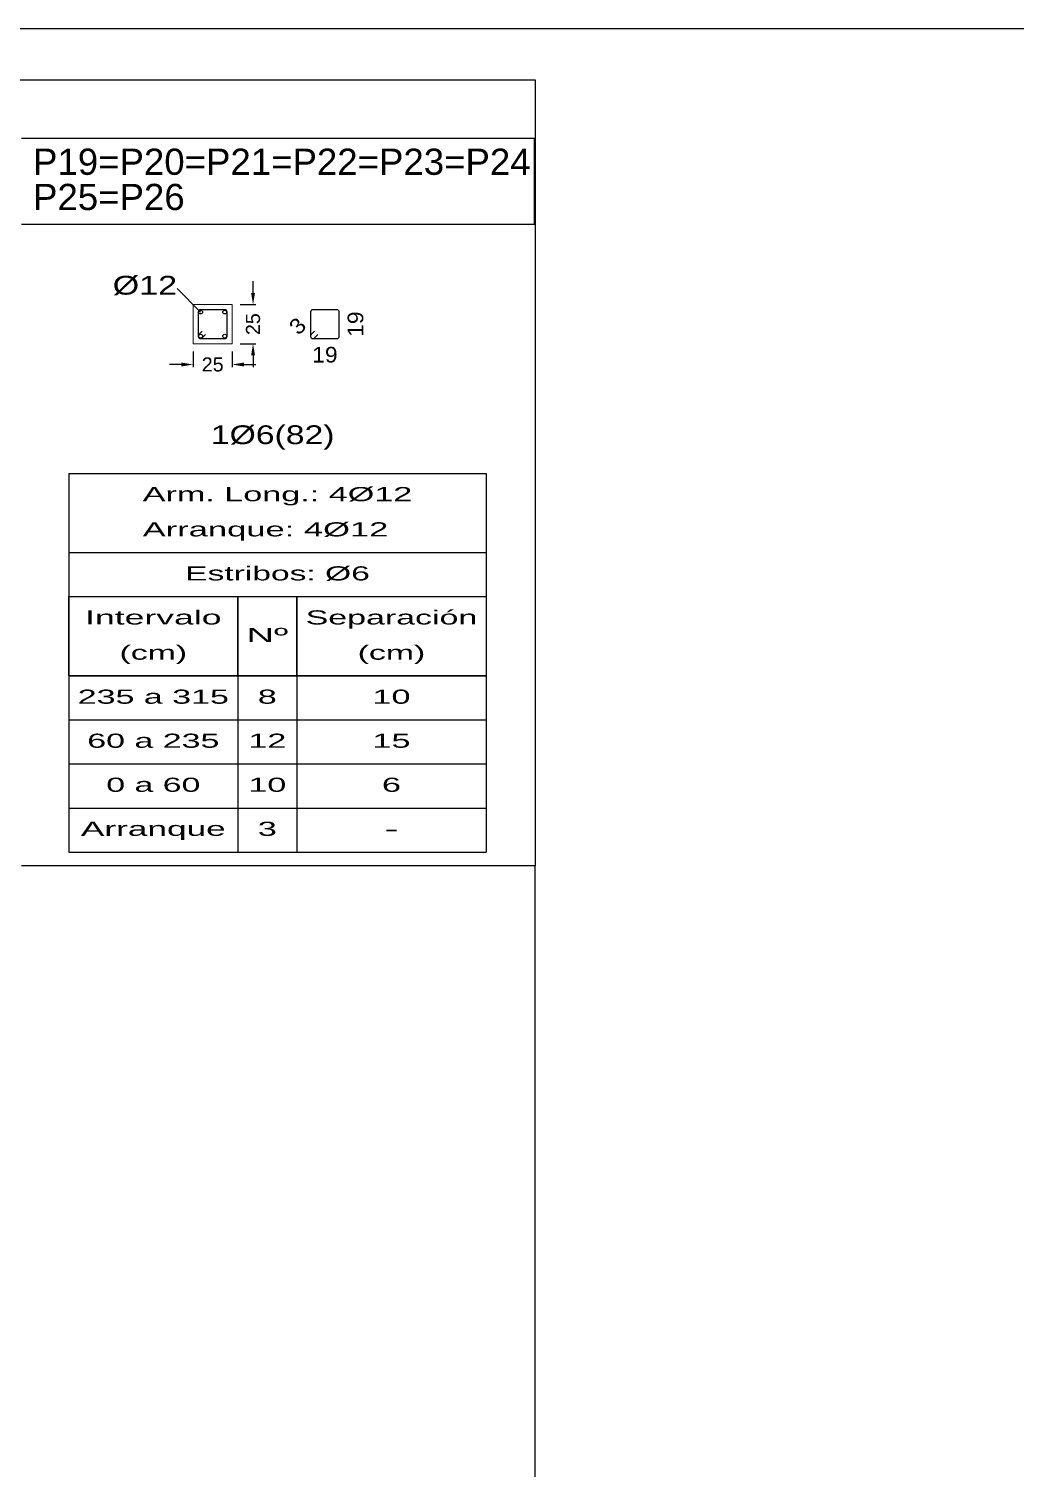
# Model space of a CAD drawing. Extents: x 2455 to 9764, y -806 to 181.
# Drawn here: x 4833.08 to 4839.38, y -396.93 to -387.73 of the extents above; entities that cross this region are included whole.
import ezdxf
from ezdxf.enums import TextEntityAlignment as Align

# ---------------------------------------------------------------- set-up
doc = ezdxf.new("R2010")
doc.units = 0
doc.header["$LTSCALE"] = 0.2
doc.header["$MEASUREMENT"] = 0
doc.linetypes.add('PUNTOS2', pattern=[0.125, 0, -0.125])
doc.layers.add('01_cartela', color=6, linetype='CONTINUOUS', plot=False)
for name, color, linetype in [('01_cotas', 4, 'CONTINUOUS'), ('01_textos', 7, 'CONTINUOUS'), ('ARM_LONGITUDINAL_Ø12', 4, 'CONTINUOUS'), ('ARM_TRANSVERSAL_REFERENCIA', 4, 'CONTINUOUS'), ('ARM_TRANSVERSAL_Ø6', 4, 'CONTINUOUS'), ('CUADRO_LINEAS', 7, 'CONTINUOUS'), ('PILCPSECC_ARM_LONG_REFERENCIA', 106, 'CONTINUOUS')]:
    doc.layers.add(name, color=color, linetype=linetype)
for name, color, linetype, lineweight in [('SECC_COTAS', 2, 'CONTINUOUS', 9), ('SECC_HORMIGON', 1, 'CONTINUOUS', 9), ('SECC_TEXTO_DE_COTAS', 122, 'CONTINUOUS', 9)]:
    doc.layers.add(name, color=color, linetype=linetype, lineweight=lineweight)
doc.styles.add('Estilo1', font='swissel.ttf')
doc.styles.add('NIEVES2', font='sanss___.ttf')
doc.styles.add('ROMANS', font='romans')
doc.dimstyles.new('DECIMAL-50', dxfattribs={"dimtxt": 0.08, "dimasz": 0.15, "dimexe": 0.05, "dimexo": 0.05, "dimgap": 0.09, "dimtad": 0, "dimzin": 0, "dimdsep": 46, "dimtxsty": 'ROMANS', "dimblk": 'DOTSMALL', "dimcen": 0.09, "dimclrt": 7, "dimadec": 0, "dimazin": 0, "dimtfac": 1.38, "dimtix": 1, "dimtofl": 0, "dimtmove": 2, "dimatfit": 3, "dimldrblk": 'OBLIQUE', "dimfxl": 1, "dimtolj": 1, "dimtzin": 0, "dimarcsym": 0})

# ---------------------------------------------------------------- blocks, each defined once
blk = doc.blocks.new('*D339')
at = {"layer": '01_cotas', "color": 0, "linetype": 'PUNTOS2', "lineweight": -2, "transparency": 16777216}
for p, q in [((4834.1303, -389.791), (4834.1303, -389.924)), ((4834.3803, -389.791), (4834.3803, -389.924))]:
    blk.add_line(p, q, dxfattribs=at)
at = {"layer": '01_cotas', "color": 0, "lineweight": -2, "transparency": 16777216}
for p, q in [((4834.0553, -389.874), (4833.9803, -389.874)), ((4834.4553, -389.874), (4834.5303, -389.874))]:
    blk.add_line(p, q, dxfattribs=at)
at = {"layer": '01_cotas', "color": 0, "transparency": 16777216}
for points in [[(4834.0553, -389.8615), (4834.0553, -389.8865), (4834.1303, -389.874)], [(4834.4553, -389.8615), (4834.4553, -389.8865), (4834.3803, -389.874)]]:
    blk.add_solid(points, dxfattribs=at)
at = {"layer": '01_cotas', "color": 5, "transparency": 16777216, "insert": (4834.2553, -389.874), "char_height": 0.09, "attachment_point": 5, "style": 'Estilo1'}
blk.add_mtext('\\A1;25', dxfattribs=at)
blk = doc.blocks.new('*D340')
at = {"layer": '01_cotas', "color": 0, "lineweight": -2, "transparency": 16777216}
for p, q in [((4834.5133, -389.416), (4834.5133, -389.341)), ((4834.5133, -389.816), (4834.5133, -389.891))]:
    blk.add_line(p, q, dxfattribs=at)
at = {"layer": '01_cotas', "color": 0, "linetype": 'PUNTOS2', "lineweight": -2, "transparency": 16777216}
for p, q in [((4834.4303, -389.491), (4834.5633, -389.491)), ((4834.4303, -389.741), (4834.5633, -389.741))]:
    blk.add_line(p, q, dxfattribs=at)
at = {"layer": '01_cotas', "color": 0, "transparency": 16777216}
for points in [[(4834.5008, -389.416), (4834.5258, -389.416), (4834.5133, -389.491)], [(4834.5008, -389.816), (4834.5258, -389.816), (4834.5133, -389.741)]]:
    blk.add_solid(points, dxfattribs=at)
at = {"layer": '01_cotas', "color": 5, "transparency": 16777216, "insert": (4834.5133, -389.616), "char_height": 0.09, "attachment_point": 5, "rotation": 90, "style": 'Estilo1'}
blk.add_mtext('\\A1;25', dxfattribs=at)

msp = doc.modelspace()

# ---------------------------------------------------------------- linework, layer by layer
at = {"layer": '01_cartela', "color": 3}
msp.add_lwpolyline([(4817.7186, -387.7289), (4817.7186, -409.2639), (4848.3566, -409.2639), (4848.3566, -387.7289)], close=True, dxfattribs=at)
at = {"layer": 'ARM_LONGITUDINAL_Ø12'}
for centre in [(4834.1783, -389.539), (4834.3323, -389.539), (4834.1783, -389.693), (4834.3323, -389.693)]:
    msp.add_circle(centre, 0.012, dxfattribs=at)
at = {"layer": 'ARM_TRANSVERSAL_REFERENCIA', "color": 5}
for p, q in [((4833.337, -390.5692), (4836.0017, -390.5692)), ((4833.337, -390.5692), (4833.337, -392.9889)), ((4836.0017, -390.5692), (4836.0017, -392.9889)), ((4833.337, -391.0756), (4836.0017, -391.0756)), ((4833.337, -391.3569), (4836.0017, -391.3569)), ((4833.3371, -391.357), (4836.0017, -391.357)), ((4833.3371, -391.357), (4833.3371, -392.9888)), ((4834.4151, -391.357), (4834.4151, -392.9888)), ((4834.7931, -391.357), (4834.7931, -392.9888)), ((4836.0017, -391.357), (4836.0017, -392.9888)), ((4833.3371, -391.8634), (4836.0017, -391.8634)), ((4833.3371, -392.1448), (4836.0017, -392.1448)), ((4833.3371, -392.4261), (4836.0017, -392.4261)), ((4833.3371, -392.7075), (4836.0017, -392.7075)), ((4833.337, -392.9889), (4836.0017, -392.9889)), ((4833.3371, -392.9888), (4836.0017, -392.9888))]:
    msp.add_line(p, q, dxfattribs=at)
for points in [[(4833.3371, -391.357), (4834.4151, -391.357), (4834.4151, -391.8634), (4833.3371, -391.8634)], [(4834.4151, -391.357), (4834.7931, -391.357), (4834.7931, -391.8634), (4834.4151, -391.8634)], [(4834.7931, -391.357), (4836.0017, -391.357), (4836.0017, -391.8634), (4834.7931, -391.8634)]]:
    msp.add_lwpolyline(points, close=True, dxfattribs=at)
at = {"layer": 'ARM_TRANSVERSAL_Ø6'}
for points in [[(4834.1889, -389.6612), (4834.1677, -389.6824), (4834.1658, -389.6847), (4834.1644, -389.6873), (4834.1636, -389.6901), (4834.1633, -389.693), (4834.1636, -389.6959), (4834.1644, -389.6988), (4834.1658, -389.7013), (4834.1677, -389.7036), (4834.17, -389.7055), (4834.1725, -389.7069), (4834.1754, -389.7077), (4834.1783, -389.708), (4834.3323, -389.708), (4834.338, -389.7069), (4834.3429, -389.7036), (4834.3461, -389.6988), (4834.3473, -389.693), (4834.3473, -389.539), (4834.3461, -389.5333), (4834.3429, -389.5284), (4834.338, -389.5252), (4834.3323, -389.524), (4834.1783, -389.524), (4834.1725, -389.5252), (4834.1677, -389.5284), (4834.1644, -389.5333), (4834.1633, -389.539), (4834.1633, -389.693), (4834.1636, -389.6959), (4834.1644, -389.6988), (4834.1658, -389.7013), (4834.1677, -389.7036), (4834.17, -389.7055), (4834.1725, -389.7069), (4834.1754, -389.7077), (4834.1783, -389.708), (4834.1812, -389.7077), (4834.184, -389.7069), (4834.1866, -389.7055), (4834.1889, -389.7036), (4834.2101, -389.6824)], [(4834.9059, -389.6612), (4834.8847, -389.6824), (4834.8828, -389.6847), (4834.8814, -389.6873), (4834.8806, -389.6901), (4834.8803, -389.693), (4834.8806, -389.6959), (4834.8814, -389.6988), (4834.8828, -389.7013), (4834.8847, -389.7036), (4834.887, -389.7055), (4834.8895, -389.7069), (4834.8924, -389.7077), (4834.8953, -389.708), (4835.0493, -389.708), (4835.055, -389.7069), (4835.0599, -389.7036), (4835.0631, -389.6988), (4835.0643, -389.693), (4835.0643, -389.539), (4835.0631, -389.5333), (4835.0599, -389.5284), (4835.055, -389.5252), (4835.0493, -389.524), (4834.8953, -389.524), (4834.8895, -389.5252), (4834.8847, -389.5284), (4834.8814, -389.5333), (4834.8803, -389.539), (4834.8803, -389.693), (4834.8806, -389.6959), (4834.8814, -389.6988), (4834.8828, -389.7013), (4834.8847, -389.7036), (4834.887, -389.7055), (4834.8895, -389.7069), (4834.8924, -389.7077), (4834.8953, -389.708), (4834.8982, -389.7077), (4834.901, -389.7069), (4834.9036, -389.7055), (4834.9059, -389.7036), (4834.9271, -389.6824)]]:
    msp.add_lwpolyline(points, dxfattribs=at)
at = {"layer": 'CUADRO_LINEAS'}
for p, q in [((4833.0344, -388.4276), (4836.3113, -388.4276)), ((4836.3113, -388.9772), (4836.3113, -388.4276)), ((4833.0344, -388.9772), (4836.3113, -388.9772)), ((4833.0344, -388.9772), (4836.3144, -388.9772)), ((4836.3144, -397.0767), (4836.3144, -393.0758))]:
    msp.add_line(p, q, dxfattribs=at)
msp.add_lwpolyline([(4823.5844, -393.0758), (4823.5844, -388.0548), (4826.7344, -388.0548), (4829.8844, -388.0548), (4833.0344, -388.0548), (4836.3144, -388.0548), (4836.3144, -393.0758), (4833.0344, -393.0758)], dxfattribs=at)
at = {"layer": 'SECC_COTAS'}
msp.add_lwpolyline([(4834.1783, -389.539), (4834.0283, -389.389)], dxfattribs=at)
at = {"layer": 'SECC_HORMIGON'}
msp.add_lwpolyline([(4834.1303, -389.741), (4834.3803, -389.741), (4834.3803, -389.491), (4834.1303, -389.491), (4834.1303, -389.741)], close=True, dxfattribs=at)

# ---------------------------------------------------------------- texts
at = {"layer": '01_textos', "color": 1, "style": 'NIEVES2'}
for s, p in [('P19=P20=P21=P22=P23=P24', (4833.1079, -388.7122)), ('P25=P26', (4833.1079, -388.9372))]:
    msp.add_text(s, height=0.16736, dxfattribs=at).set_placement(p, align=Align.BOTTOM_LEFT)
at = {"layer": 'ARM_TRANSVERSAL_REFERENCIA', "color": 5, "style": 'Estilo1'}
for s, height, width, p, p2 in [('Arm. Long.: 4%%c12', 0.090309, 1.496645, (4833.8084, -390.747), (4835.5303, -390.747)), ('Arranque: 4%%c12', 0.090309, 1.532272, (4833.8084, -390.9721), (4835.3773, -390.9721)), ('Estribos: %%c6', 0.090309, 1.525263, (4834.0797, -391.2534), (4835.2591, -391.2534)), ('Intervalo', 0.09031, 1.633548, (4833.4406, -391.5348), (4834.3116, -391.5348)), ('Separación', 0.09031, 1.504023, (4834.8493, -391.5348), (4835.9455, -391.5348)), ('Nº', 0.09031, 1.60449, (4834.4713, -391.6473), (4834.7369, -391.6473)), ('(cm)', 0.09031, 1.517495, (4833.66, -391.7599), (4834.0922, -391.7599)), ('(cm)', 0.09031, 1.517495, (4835.1813, -391.7599), (4835.6135, -391.7599)), ('235 a 315', 0.09031, 1.489498, (4833.3933, -392.0412), (4834.3589, -392.0412)), ('8', 0.0903, 1.500055, (4834.5433, -392.0412), (4834.6649, -392.0412)), ('10', 0.09031, 1.500055, (4835.2759, -392.0412), (4835.519, -392.0412)), ('60 a 235', 0.09031, 1.48799, (4833.4541, -392.3226), (4834.2982, -392.3226)), ('12', 0.09031, 1.500055, (4834.4826, -392.3226), (4834.7257, -392.3226)), ('15', 0.09031, 1.500055, (4835.2759, -392.3226), (4835.519, -392.3226)), ('0 a 60', 0.09031, 1.483165, (4833.5756, -392.6039), (4834.1766, -392.6039)), ('10', 0.09031, 1.500055, (4834.4826, -392.6039), (4834.7257, -392.6039)), ('6', 0.0903, 1.500055, (4835.3366, -392.6039), (4835.4582, -392.6039)), ('Arranque', 0.09031, 1.55789, (4833.4135, -392.8853), (4834.3386, -392.8853)), ('3', 0.0903, 1.500055, (4834.5433, -392.8853), (4834.6649, -392.8853)), ('-', 0.0903, 1.555379, (4835.3524, -392.8853), (4835.4424, -392.8853))]:
    msp.add_text(s, height=height, dxfattribs=dict(at, width=width)).set_placement(p, p2, align=Align.FIT)
at = {"layer": 'PILCPSECC_ARM_LONG_REFERENCIA', "color": 5, "style": 'Estilo1'}
for s, width, p, p2 in [('%%c12', 1.14997, (4833.6165, -389.4273), (4834.0283, -389.4273)), ('1%%c6(82)', 1.169772, (4834.2437, -390.3825), (4835.0335, -390.3825))]:
    msp.add_text(s, height=0.12, dxfattribs=dict(at, width=width)).set_placement(p, p2, align=Align.FIT)
at = {"layer": 'SECC_TEXTO_DE_COTAS', "color": 2, "style": 'Estilo1', "width": 0.902781}
for s, rotation, p, p2 in [('19', 90, (4835.2173, -389.697), (4835.2173, -389.535)), ('3', 45, (4834.8041, -389.6916), (4834.8614, -389.6343))]:
    msp.add_text(s, height=0.1, rotation=rotation, dxfattribs=at).set_placement(p, p2, align=Align.FIT)
msp.add_text('19', height=0.1, dxfattribs=at).set_placement((4834.8913, -389.861), (4835.0533, -389.861), align=Align.FIT)

# ---------------------------------------------------------------- dimensions: what is measured, and where the dimension line sits
at = {"layer": '01_cotas', "color": 4}
for p1, p2, picture, middle in [((4834.3803, -389.741), (4834.3803, -389.491), '*D340', (4834.5133, -389.616)), ((4834.1303, -389.741), (4834.3803, -389.741), '*D339', (4834.2553, -389.874))]:
    dim = msp.add_aligned_dim(p1=p1, p2=p2, distance=-0.133, text='25', dimstyle='DECIMAL-50', override={"dimtxt": 0.09, "dimasz": 0.075, "dimtxsty": 'Estilo1', "dimsah": 1, "dimclrt": 5, "dimfxl": 0.09, "dimarcsym": 2}, dxfattribs=at)
    dim.commit()
    dim.dimension.update_dxf_attribs({"geometry": picture, "text_midpoint": middle})

doc.saveas('drawing.dxf')
